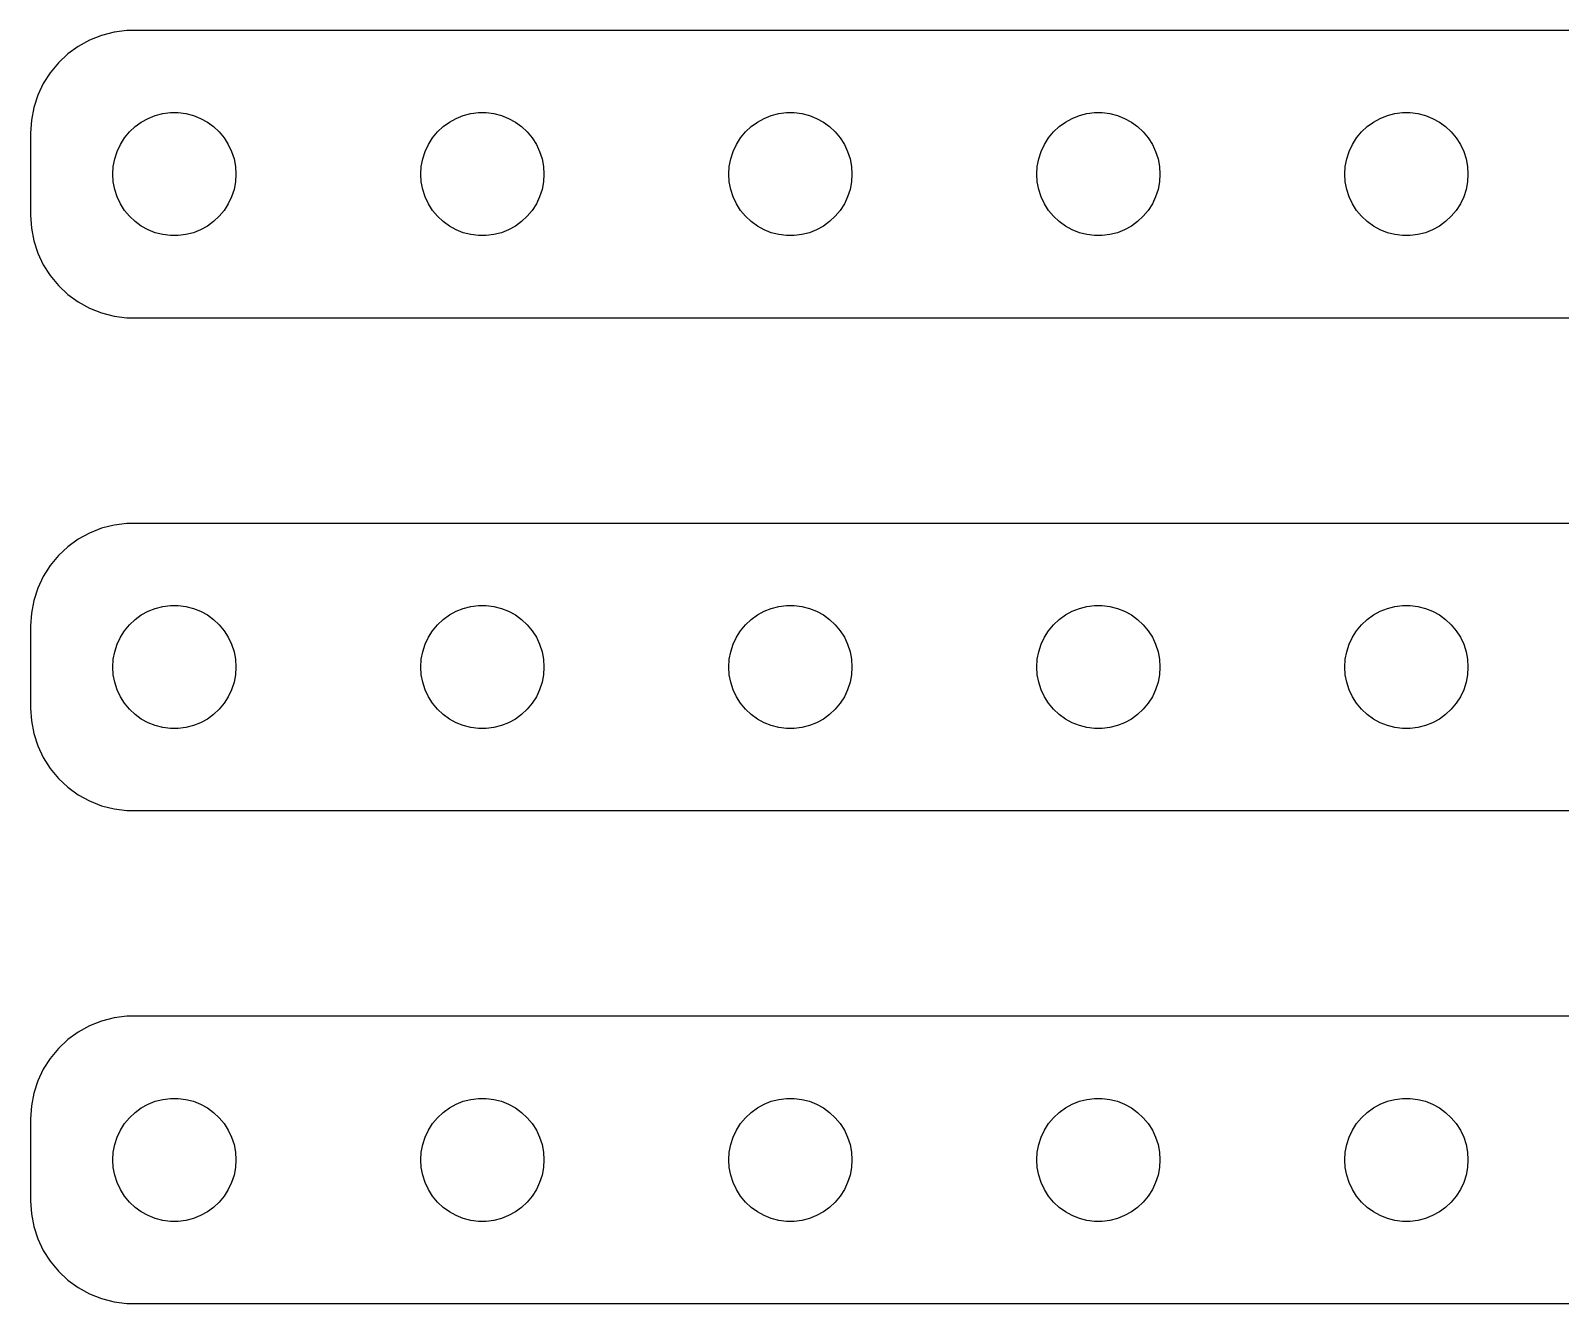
# Model space of a CAD drawing. Header units: metres. Extents: x -74 to 74, y 113 to 223.
# Drawn here: x -74.5 to 0, y 161 to 223 of the extents above; entities that cross this region are included whole.
import ezdxf

# ---------------------------------------------------------------- set-up
doc = ezdxf.new("R2010")
doc.units = ezdxf.units.M

msp = doc.modelspace()

# ---------------------------------------------------------------- linework, layer by layer
for p, q in [((-71.0451, 222.755), (-71.6289, 222.524)), ((-70.4369, 222.911), (-71.0451, 222.755)), ((-69.8139, 222.99), (-70.4369, 222.911)), ((69.8139, 222.99), (-69.8139, 222.99)), ((-72.1791, 222.222), (-72.6871, 221.853)), ((-71.6289, 222.524), (-72.1791, 222.222)), ((-73.1448, 221.423), (-73.5451, 220.939)), ((-72.6871, 221.853), (-73.1448, 221.423)), ((-73.5451, 220.939), (-73.8815, 220.409)), ((-74.1489, 219.841), (-74.3429, 219.243)), ((-73.8815, 220.409), (-74.1489, 219.841)), ((-74.3429, 219.243), (-74.4606, 218.627)), ((-74.4606, 218.627), (-74.5, 218)), ((-69.6869, 218.054), (-69.4123, 218.312)), ((-69.4123, 218.312), (-69.1075, 218.533)), ((-69.1075, 218.533), (-68.7773, 218.714)), ((-68.7773, 218.714), (-68.427, 218.853)), ((-68.427, 218.853), (-68.0621, 218.947)), ((-68.0621, 218.947), (-67.6884, 218.994)), ((-67.6884, 218.994), (-67.3116, 218.994)), ((-67.3116, 218.994), (-66.9379, 218.947)), ((-66.9379, 218.947), (-66.573, 218.853)), ((-66.573, 218.853), (-66.2227, 218.714)), ((-66.2227, 218.714), (-65.8925, 218.533)), ((-65.8925, 218.533), (-65.5877, 218.312)), ((-65.5877, 218.312), (-65.3131, 218.054)), ((-54.6869, 218.054), (-54.4123, 218.312)), ((-54.4123, 218.312), (-54.1075, 218.533)), ((-54.1075, 218.533), (-53.7773, 218.714)), ((-53.7773, 218.714), (-53.427, 218.853)), ((-53.427, 218.853), (-53.0621, 218.947)), ((-53.0621, 218.947), (-52.6884, 218.994)), ((-52.6884, 218.994), (-52.3116, 218.994)), ((-52.3116, 218.994), (-51.9379, 218.947)), ((-51.9379, 218.947), (-51.5729, 218.853)), ((-51.5729, 218.853), (-51.2227, 218.714)), ((-51.2227, 218.714), (-50.8925, 218.533)), ((-50.8925, 218.533), (-50.5877, 218.312)), ((-50.5877, 218.312), (-50.3131, 218.054)), ((-39.6869, 218.054), (-39.4123, 218.312)), ((-39.4123, 218.312), (-39.1075, 218.533)), ((-39.1075, 218.533), (-38.7773, 218.714)), ((-38.7773, 218.714), (-38.427, 218.853)), ((-38.427, 218.853), (-38.0621, 218.947)), ((-38.0621, 218.947), (-37.6884, 218.994)), ((-37.6884, 218.994), (-37.3116, 218.994)), ((-37.3116, 218.994), (-36.9379, 218.947)), ((-36.9379, 218.947), (-36.5729, 218.853)), ((-36.5729, 218.853), (-36.2227, 218.714)), ((-36.2227, 218.714), (-35.8925, 218.533)), ((-35.8925, 218.533), (-35.5877, 218.312)), ((-35.5877, 218.312), (-35.3131, 218.054)), ((-24.6869, 218.054), (-24.4123, 218.312)), ((-24.4123, 218.312), (-24.1075, 218.533)), ((-24.1075, 218.533), (-23.7773, 218.714)), ((-23.7773, 218.714), (-23.427, 218.853)), ((-23.427, 218.853), (-23.0621, 218.947)), ((-23.0621, 218.947), (-22.6884, 218.994)), ((-22.6884, 218.994), (-22.3116, 218.994)), ((-22.3116, 218.994), (-21.9379, 218.947)), ((-21.9379, 218.947), (-21.5729, 218.853)), ((-21.5729, 218.853), (-21.2227, 218.714)), ((-21.2227, 218.714), (-20.8925, 218.533)), ((-20.8925, 218.533), (-20.5877, 218.312)), ((-20.5877, 218.312), (-20.3131, 218.054)), ((-9.6869, 218.054), (-9.41226, 218.312)), ((-9.41226, 218.312), (-9.10747, 218.533)), ((-9.10747, 218.533), (-8.77733, 218.714)), ((-8.77733, 218.714), (-8.42705, 218.853)), ((-8.42705, 218.853), (-8.06213, 218.947)), ((-8.06213, 218.947), (-7.68837, 218.994)), ((-7.68837, 218.994), (-7.31161, 218.994)), ((-7.31161, 218.994), (-6.93785, 218.947)), ((-6.93785, 218.947), (-6.57294, 218.853)), ((-6.57294, 218.853), (-6.22266, 218.714)), ((-6.22266, 218.714), (-5.89252, 218.533)), ((-5.89252, 218.533), (-5.58772, 218.312)), ((-5.58772, 218.312), (-5.31308, 218.054)), ((-74.5, 218), (-74.5, 214)), ((-70.1289, 217.445), (-69.927, 217.763)), ((-69.927, 217.763), (-69.6869, 218.054)), ((-65.3131, 218.054), (-65.073, 217.763)), ((-65.073, 217.763), (-64.8711, 217.445)), ((-55.1289, 217.445), (-54.927, 217.763)), ((-54.927, 217.763), (-54.6869, 218.054)), ((-50.3131, 218.054), (-50.0729, 217.763)), ((-50.0729, 217.763), (-49.8711, 217.445)), ((-40.1289, 217.445), (-39.927, 217.763)), ((-39.927, 217.763), (-39.6869, 218.054)), ((-35.3131, 218.054), (-35.0729, 217.763)), ((-35.0729, 217.763), (-34.8711, 217.445)), ((-25.1289, 217.445), (-24.927, 217.763)), ((-24.927, 217.763), (-24.6869, 218.054)), ((-20.3131, 218.054), (-20.0729, 217.763)), ((-20.0729, 217.763), (-19.8711, 217.445)), ((-10.1289, 217.445), (-9.92705, 217.763)), ((-9.92705, 217.763), (-9.6869, 218.054)), ((-5.31308, 218.054), (-5.07294, 217.763)), ((-5.07294, 217.763), (-4.87108, 217.445)), ((-70.4057, 216.746), (-70.2893, 217.104)), ((-70.2893, 217.104), (-70.1289, 217.445)), ((-64.8711, 217.445), (-64.7107, 217.104)), ((-64.7107, 217.104), (-64.5943, 216.746)), ((-55.4057, 216.746), (-55.2893, 217.104)), ((-55.2893, 217.104), (-55.1289, 217.445)), ((-49.8711, 217.445), (-49.7107, 217.104)), ((-49.7107, 217.104), (-49.5942, 216.746)), ((-40.4057, 216.746), (-40.2893, 217.104)), ((-40.2893, 217.104), (-40.1289, 217.445)), ((-34.8711, 217.445), (-34.7107, 217.104)), ((-34.7107, 217.104), (-34.5942, 216.746)), ((-25.4057, 216.746), (-25.2893, 217.104)), ((-25.2893, 217.104), (-25.1289, 217.445)), ((-19.8711, 217.445), (-19.7107, 217.104)), ((-19.7107, 217.104), (-19.5942, 216.746)), ((-10.4057, 216.746), (-10.2893, 217.104)), ((-10.2893, 217.104), (-10.1289, 217.445)), ((-4.87108, 217.445), (-4.71066, 217.104)), ((-4.71066, 217.104), (-4.59424, 216.746)), ((-70.5, 216), (-70.4763, 216.376)), ((-70.4763, 216.376), (-70.4057, 216.746)), ((-64.5943, 216.746), (-64.5237, 216.376)), ((-64.5237, 216.376), (-64.5, 216)), ((-55.5, 216), (-55.4763, 216.376)), ((-55.4763, 216.376), (-55.4057, 216.746)), ((-49.5942, 216.746), (-49.5237, 216.376)), ((-49.5237, 216.376), (-49.5, 216)), ((-40.5, 216), (-40.4763, 216.376)), ((-40.4763, 216.376), (-40.4057, 216.746)), ((-34.5942, 216.746), (-34.5237, 216.376)), ((-34.5237, 216.376), (-34.5, 216)), ((-25.5, 216), (-25.4763, 216.376)), ((-25.4763, 216.376), (-25.4057, 216.746)), ((-19.5942, 216.746), (-19.5237, 216.376)), ((-19.5237, 216.376), (-19.5, 216)), ((-10.5, 216), (-10.4763, 216.376)), ((-10.4763, 216.376), (-10.4057, 216.746)), ((-4.59424, 216.746), (-4.52365, 216.376)), ((-4.52365, 216.376), (-4.5, 216)), ((-70.4763, 215.624), (-70.5, 216)), ((-70.4057, 215.254), (-70.4763, 215.624)), ((-64.5237, 215.624), (-64.5943, 215.254)), ((-64.5, 216), (-64.5237, 215.624)), ((-55.4763, 215.624), (-55.5, 216)), ((-55.4057, 215.254), (-55.4763, 215.624)), ((-49.5237, 215.624), (-49.5942, 215.254)), ((-49.5, 216), (-49.5237, 215.624)), ((-40.4763, 215.624), (-40.5, 216)), ((-40.4057, 215.254), (-40.4763, 215.624)), ((-34.5237, 215.624), (-34.5942, 215.254)), ((-34.5, 216), (-34.5237, 215.624)), ((-25.4763, 215.624), (-25.5, 216)), ((-25.4057, 215.254), (-25.4763, 215.624)), ((-19.5237, 215.624), (-19.5942, 215.254)), ((-19.5, 216), (-19.5237, 215.624)), ((-10.4763, 215.624), (-10.5, 216)), ((-10.4057, 215.254), (-10.4763, 215.624)), ((-4.52365, 215.624), (-4.59424, 215.254)), ((-4.5, 216), (-4.52365, 215.624)), ((-70.2893, 214.896), (-70.4057, 215.254)), ((-70.1289, 214.555), (-70.2893, 214.896)), ((-64.7107, 214.896), (-64.8711, 214.555)), ((-64.5943, 215.254), (-64.7107, 214.896)), ((-55.2893, 214.896), (-55.4057, 215.254)), ((-55.1289, 214.555), (-55.2893, 214.896)), ((-49.7107, 214.896), (-49.8711, 214.555)), ((-49.5942, 215.254), (-49.7107, 214.896)), ((-40.2893, 214.896), (-40.4057, 215.254)), ((-40.1289, 214.555), (-40.2893, 214.896)), ((-34.7107, 214.896), (-34.8711, 214.555)), ((-34.5942, 215.254), (-34.7107, 214.896)), ((-25.2893, 214.896), (-25.4057, 215.254)), ((-25.1289, 214.555), (-25.2893, 214.896)), ((-19.7107, 214.896), (-19.8711, 214.555)), ((-19.5942, 215.254), (-19.7107, 214.896)), ((-10.2893, 214.896), (-10.4057, 215.254)), ((-10.1289, 214.555), (-10.2893, 214.896)), ((-4.71066, 214.896), (-4.87108, 214.555)), ((-4.59424, 215.254), (-4.71066, 214.896)), ((-74.5, 214), (-74.4606, 213.373)), ((-69.927, 214.237), (-70.1289, 214.555)), ((-69.6869, 213.946), (-69.927, 214.237)), ((-69.4123, 213.688), (-69.6869, 213.946)), ((-65.3131, 213.946), (-65.5877, 213.688)), ((-65.073, 214.237), (-65.3131, 213.946)), ((-64.8711, 214.555), (-65.073, 214.237)), ((-54.927, 214.237), (-55.1289, 214.555)), ((-54.6869, 213.946), (-54.927, 214.237)), ((-54.4123, 213.688), (-54.6869, 213.946)), ((-50.3131, 213.946), (-50.5877, 213.688)), ((-50.0729, 214.237), (-50.3131, 213.946)), ((-49.8711, 214.555), (-50.0729, 214.237)), ((-39.927, 214.237), (-40.1289, 214.555)), ((-39.6869, 213.946), (-39.927, 214.237)), ((-39.4123, 213.688), (-39.6869, 213.946)), ((-35.3131, 213.946), (-35.5877, 213.688)), ((-35.0729, 214.237), (-35.3131, 213.946)), ((-34.8711, 214.555), (-35.0729, 214.237)), ((-24.927, 214.237), (-25.1289, 214.555)), ((-24.6869, 213.946), (-24.927, 214.237)), ((-24.4123, 213.688), (-24.6869, 213.946)), ((-20.3131, 213.946), (-20.5877, 213.688)), ((-20.0729, 214.237), (-20.3131, 213.946)), ((-19.8711, 214.555), (-20.0729, 214.237)), ((-9.92705, 214.237), (-10.1289, 214.555)), ((-9.6869, 213.946), (-9.92705, 214.237)), ((-9.41226, 213.688), (-9.6869, 213.946)), ((-5.31308, 213.946), (-5.58772, 213.688)), ((-5.07294, 214.237), (-5.31308, 213.946)), ((-4.87108, 214.555), (-5.07294, 214.237)), ((-74.4606, 213.373), (-74.3429, 212.757)), ((-69.1075, 213.467), (-69.4123, 213.688)), ((-68.7773, 213.286), (-69.1075, 213.467)), ((-68.427, 213.147), (-68.7773, 213.286)), ((-68.0621, 213.053), (-68.427, 213.147)), ((-66.573, 213.147), (-66.9379, 213.053)), ((-66.2227, 213.286), (-66.573, 213.147)), ((-65.8925, 213.467), (-66.2227, 213.286)), ((-65.5877, 213.688), (-65.8925, 213.467)), ((-54.1075, 213.467), (-54.4123, 213.688)), ((-53.7773, 213.286), (-54.1075, 213.467)), ((-53.427, 213.147), (-53.7773, 213.286)), ((-53.0621, 213.053), (-53.427, 213.147)), ((-51.5729, 213.147), (-51.9379, 213.053)), ((-51.2227, 213.286), (-51.5729, 213.147)), ((-50.8925, 213.467), (-51.2227, 213.286)), ((-50.5877, 213.688), (-50.8925, 213.467)), ((-39.1075, 213.467), (-39.4123, 213.688)), ((-38.7773, 213.286), (-39.1075, 213.467)), ((-38.427, 213.147), (-38.7773, 213.286)), ((-38.0621, 213.053), (-38.427, 213.147)), ((-36.5729, 213.147), (-36.9379, 213.053)), ((-36.2227, 213.286), (-36.5729, 213.147)), ((-35.8925, 213.467), (-36.2227, 213.286)), ((-35.5877, 213.688), (-35.8925, 213.467)), ((-24.1075, 213.467), (-24.4123, 213.688)), ((-23.7773, 213.286), (-24.1075, 213.467)), ((-23.427, 213.147), (-23.7773, 213.286)), ((-23.0621, 213.053), (-23.427, 213.147)), ((-21.5729, 213.147), (-21.9379, 213.053)), ((-21.2227, 213.286), (-21.5729, 213.147)), ((-20.8925, 213.467), (-21.2227, 213.286)), ((-20.5877, 213.688), (-20.8925, 213.467)), ((-9.10747, 213.467), (-9.41226, 213.688)), ((-8.77733, 213.286), (-9.10747, 213.467)), ((-8.42705, 213.147), (-8.77733, 213.286)), ((-8.06213, 213.053), (-8.42705, 213.147)), ((-6.57294, 213.147), (-6.93785, 213.053)), ((-6.22266, 213.286), (-6.57294, 213.147)), ((-5.89252, 213.467), (-6.22266, 213.286)), ((-5.58772, 213.688), (-5.89252, 213.467)), ((-74.3429, 212.757), (-74.1489, 212.159)), ((-67.6884, 213.006), (-68.0621, 213.053)), ((-67.3116, 213.006), (-67.6884, 213.006)), ((-66.9379, 213.053), (-67.3116, 213.006)), ((-52.6884, 213.006), (-53.0621, 213.053)), ((-52.3116, 213.006), (-52.6884, 213.006)), ((-51.9379, 213.053), (-52.3116, 213.006)), ((-37.6884, 213.006), (-38.0621, 213.053)), ((-37.3116, 213.006), (-37.6884, 213.006)), ((-36.9379, 213.053), (-37.3116, 213.006)), ((-22.6884, 213.006), (-23.0621, 213.053)), ((-22.3116, 213.006), (-22.6884, 213.006)), ((-21.9379, 213.053), (-22.3116, 213.006)), ((-7.68837, 213.006), (-8.06213, 213.053)), ((-7.31161, 213.006), (-7.68837, 213.006)), ((-6.93785, 213.053), (-7.31161, 213.006)), ((-74.1489, 212.159), (-73.8815, 211.591)), ((-73.8815, 211.591), (-73.5451, 211.061)), ((-73.5451, 211.061), (-73.1448, 210.577)), ((-73.1448, 210.577), (-72.6871, 210.147)), ((-72.6871, 210.147), (-72.1791, 209.778)), ((-72.1791, 209.778), (-71.6289, 209.476)), ((-71.6289, 209.476), (-71.0451, 209.245)), ((-71.0451, 209.245), (-70.4369, 209.089)), ((-70.4369, 209.089), (-69.8139, 209.01)), ((-69.8139, 209.01), (69.8139, 209.01)), ((-69.8139, 198.99), (-70.4369, 198.911)), ((69.8139, 198.99), (-69.8139, 198.99)), ((-72.1791, 198.222), (-72.6871, 197.853)), ((-71.6289, 198.524), (-72.1791, 198.222)), ((-71.0451, 198.755), (-71.6289, 198.524)), ((-70.4369, 198.911), (-71.0451, 198.755)), ((-72.6871, 197.853), (-73.1448, 197.423)), ((-73.5451, 196.939), (-73.8815, 196.409)), ((-73.1448, 197.423), (-73.5451, 196.939)), ((-73.8815, 196.409), (-74.1489, 195.841)), ((-74.3429, 195.243), (-74.4606, 194.627)), ((-74.1489, 195.841), (-74.3429, 195.243)), ((-74.4606, 194.627), (-74.5, 194)), ((-69.4123, 194.312), (-69.1075, 194.533)), ((-69.1075, 194.533), (-68.7773, 194.714)), ((-68.7773, 194.714), (-68.427, 194.853)), ((-68.427, 194.853), (-68.0621, 194.947)), ((-68.0621, 194.947), (-67.6884, 194.994)), ((-67.6884, 194.994), (-67.3116, 194.994)), ((-67.3116, 194.994), (-66.9379, 194.947)), ((-66.9379, 194.947), (-66.573, 194.853)), ((-66.573, 194.853), (-66.2227, 194.714)), ((-66.2227, 194.714), (-65.8925, 194.533)), ((-65.8925, 194.533), (-65.5877, 194.312)), ((-54.4123, 194.312), (-54.1075, 194.533)), ((-54.1075, 194.533), (-53.7773, 194.714)), ((-53.7773, 194.714), (-53.427, 194.853)), ((-53.427, 194.853), (-53.0621, 194.947)), ((-53.0621, 194.947), (-52.6884, 194.994)), ((-52.6884, 194.994), (-52.3116, 194.994)), ((-52.3116, 194.994), (-51.9379, 194.947)), ((-51.9379, 194.947), (-51.5729, 194.853)), ((-51.5729, 194.853), (-51.2227, 194.714)), ((-51.2227, 194.714), (-50.8925, 194.533)), ((-50.8925, 194.533), (-50.5877, 194.312)), ((-39.4123, 194.312), (-39.1075, 194.533)), ((-39.1075, 194.533), (-38.7773, 194.714)), ((-38.7773, 194.714), (-38.427, 194.853)), ((-38.427, 194.853), (-38.0621, 194.947)), ((-38.0621, 194.947), (-37.6884, 194.994)), ((-37.6884, 194.994), (-37.3116, 194.994)), ((-37.3116, 194.994), (-36.9379, 194.947)), ((-36.9379, 194.947), (-36.5729, 194.853)), ((-36.5729, 194.853), (-36.2227, 194.714)), ((-36.2227, 194.714), (-35.8925, 194.533)), ((-35.8925, 194.533), (-35.5877, 194.312)), ((-24.4123, 194.312), (-24.1075, 194.533)), ((-24.1075, 194.533), (-23.7773, 194.714)), ((-23.7773, 194.714), (-23.427, 194.853)), ((-23.427, 194.853), (-23.0621, 194.947)), ((-23.0621, 194.947), (-22.6884, 194.994)), ((-22.6884, 194.994), (-22.3116, 194.994)), ((-22.3116, 194.994), (-21.9379, 194.947)), ((-21.9379, 194.947), (-21.5729, 194.853)), ((-21.5729, 194.853), (-21.2227, 194.714)), ((-21.2227, 194.714), (-20.8925, 194.533)), ((-20.8925, 194.533), (-20.5877, 194.312)), ((-9.41226, 194.312), (-9.10747, 194.533)), ((-9.10747, 194.533), (-8.77733, 194.714)), ((-8.77733, 194.714), (-8.42705, 194.853)), ((-8.42705, 194.853), (-8.06213, 194.947)), ((-8.06213, 194.947), (-7.68837, 194.994)), ((-7.68837, 194.994), (-7.31161, 194.994)), ((-7.31161, 194.994), (-6.93785, 194.947)), ((-6.93785, 194.947), (-6.57294, 194.853)), ((-6.57294, 194.853), (-6.22266, 194.714)), ((-6.22266, 194.714), (-5.89252, 194.533)), ((-5.89252, 194.533), (-5.58772, 194.312)), ((-74.5, 194), (-74.5, 190)), ((-70.1289, 193.445), (-69.927, 193.763)), ((-69.927, 193.763), (-69.6869, 194.054)), ((-69.6869, 194.054), (-69.4123, 194.312)), ((-65.5877, 194.312), (-65.3131, 194.054)), ((-65.3131, 194.054), (-65.073, 193.763)), ((-65.073, 193.763), (-64.8711, 193.445)), ((-55.1289, 193.445), (-54.927, 193.763)), ((-54.927, 193.763), (-54.6869, 194.054)), ((-54.6869, 194.054), (-54.4123, 194.312)), ((-50.5877, 194.312), (-50.3131, 194.054)), ((-50.3131, 194.054), (-50.0729, 193.763)), ((-50.0729, 193.763), (-49.8711, 193.445)), ((-40.1289, 193.445), (-39.927, 193.763)), ((-39.927, 193.763), (-39.6869, 194.054)), ((-39.6869, 194.054), (-39.4123, 194.312)), ((-35.5877, 194.312), (-35.3131, 194.054)), ((-35.3131, 194.054), (-35.0729, 193.763)), ((-35.0729, 193.763), (-34.8711, 193.445)), ((-25.1289, 193.445), (-24.927, 193.763)), ((-24.927, 193.763), (-24.6869, 194.054)), ((-24.6869, 194.054), (-24.4123, 194.312)), ((-20.5877, 194.312), (-20.3131, 194.054)), ((-20.3131, 194.054), (-20.0729, 193.763)), ((-20.0729, 193.763), (-19.8711, 193.445)), ((-10.1289, 193.445), (-9.92705, 193.763)), ((-9.92705, 193.763), (-9.6869, 194.054)), ((-9.6869, 194.054), (-9.41226, 194.312)), ((-5.58772, 194.312), (-5.31308, 194.054)), ((-5.31308, 194.054), (-5.07294, 193.763)), ((-5.07294, 193.763), (-4.87108, 193.445)), ((-70.4057, 192.746), (-70.2893, 193.104)), ((-70.2893, 193.104), (-70.1289, 193.445)), ((-64.8711, 193.445), (-64.7107, 193.104)), ((-64.7107, 193.104), (-64.5943, 192.746)), ((-55.4057, 192.746), (-55.2893, 193.104)), ((-55.2893, 193.104), (-55.1289, 193.445)), ((-49.8711, 193.445), (-49.7107, 193.104)), ((-49.7107, 193.104), (-49.5942, 192.746)), ((-40.4057, 192.746), (-40.2893, 193.104)), ((-40.2893, 193.104), (-40.1289, 193.445)), ((-34.8711, 193.445), (-34.7107, 193.104)), ((-34.7107, 193.104), (-34.5942, 192.746)), ((-25.4057, 192.746), (-25.2893, 193.104)), ((-25.2893, 193.104), (-25.1289, 193.445)), ((-19.8711, 193.445), (-19.7107, 193.104)), ((-19.7107, 193.104), (-19.5942, 192.746)), ((-10.4057, 192.746), (-10.2893, 193.104)), ((-10.2893, 193.104), (-10.1289, 193.445)), ((-4.87108, 193.445), (-4.71066, 193.104)), ((-4.71066, 193.104), (-4.59424, 192.746)), ((-70.5, 192), (-70.4763, 192.376)), ((-70.4763, 192.376), (-70.4057, 192.746)), ((-64.5943, 192.746), (-64.5237, 192.376)), ((-64.5237, 192.376), (-64.5, 192)), ((-55.5, 192), (-55.4763, 192.376)), ((-55.4763, 192.376), (-55.4057, 192.746)), ((-49.5942, 192.746), (-49.5237, 192.376)), ((-49.5237, 192.376), (-49.5, 192)), ((-40.5, 192), (-40.4763, 192.376)), ((-40.4763, 192.376), (-40.4057, 192.746)), ((-34.5942, 192.746), (-34.5237, 192.376)), ((-34.5237, 192.376), (-34.5, 192)), ((-25.5, 192), (-25.4763, 192.376)), ((-25.4763, 192.376), (-25.4057, 192.746)), ((-19.5942, 192.746), (-19.5237, 192.376)), ((-19.5237, 192.376), (-19.5, 192)), ((-10.5, 192), (-10.4763, 192.376)), ((-10.4763, 192.376), (-10.4057, 192.746)), ((-4.59424, 192.746), (-4.52365, 192.376)), ((-4.52365, 192.376), (-4.5, 192)), ((-70.4763, 191.624), (-70.5, 192)), ((-70.4057, 191.254), (-70.4763, 191.624)), ((-64.5237, 191.624), (-64.5943, 191.254)), ((-64.5, 192), (-64.5237, 191.624)), ((-55.4763, 191.624), (-55.5, 192)), ((-55.4057, 191.254), (-55.4763, 191.624)), ((-49.5237, 191.624), (-49.5942, 191.254)), ((-49.5, 192), (-49.5237, 191.624)), ((-40.4763, 191.624), (-40.5, 192)), ((-40.4057, 191.254), (-40.4763, 191.624)), ((-34.5237, 191.624), (-34.5942, 191.254)), ((-34.5, 192), (-34.5237, 191.624)), ((-25.4763, 191.624), (-25.5, 192)), ((-25.4057, 191.254), (-25.4763, 191.624)), ((-19.5237, 191.624), (-19.5942, 191.254)), ((-19.5, 192), (-19.5237, 191.624)), ((-10.4763, 191.624), (-10.5, 192)), ((-10.4057, 191.254), (-10.4763, 191.624)), ((-4.52365, 191.624), (-4.59424, 191.254)), ((-4.5, 192), (-4.52365, 191.624)), ((-70.2893, 190.896), (-70.4057, 191.254)), ((-70.1289, 190.555), (-70.2893, 190.896)), ((-64.7107, 190.896), (-64.8711, 190.555)), ((-64.5943, 191.254), (-64.7107, 190.896)), ((-55.2893, 190.896), (-55.4057, 191.254)), ((-55.1289, 190.555), (-55.2893, 190.896)), ((-49.7107, 190.896), (-49.8711, 190.555)), ((-49.5942, 191.254), (-49.7107, 190.896)), ((-40.2893, 190.896), (-40.4057, 191.254)), ((-40.1289, 190.555), (-40.2893, 190.896)), ((-34.7107, 190.896), (-34.8711, 190.555)), ((-34.5942, 191.254), (-34.7107, 190.896)), ((-25.2893, 190.896), (-25.4057, 191.254)), ((-25.1289, 190.555), (-25.2893, 190.896)), ((-19.7107, 190.896), (-19.8711, 190.555)), ((-19.5942, 191.254), (-19.7107, 190.896)), ((-10.2893, 190.896), (-10.4057, 191.254)), ((-10.1289, 190.555), (-10.2893, 190.896)), ((-4.71066, 190.896), (-4.87108, 190.555)), ((-4.59424, 191.254), (-4.71066, 190.896)), ((-74.5, 190), (-74.4606, 189.373)), ((-69.927, 190.237), (-70.1289, 190.555)), ((-69.6869, 189.946), (-69.927, 190.237)), ((-65.073, 190.237), (-65.3131, 189.946)), ((-64.8711, 190.555), (-65.073, 190.237)), ((-54.927, 190.237), (-55.1289, 190.555)), ((-54.6869, 189.946), (-54.927, 190.237)), ((-50.0729, 190.237), (-50.3131, 189.946)), ((-49.8711, 190.555), (-50.0729, 190.237)), ((-39.927, 190.237), (-40.1289, 190.555)), ((-39.6869, 189.946), (-39.927, 190.237)), ((-35.0729, 190.237), (-35.3131, 189.946)), ((-34.8711, 190.555), (-35.0729, 190.237)), ((-24.927, 190.237), (-25.1289, 190.555)), ((-24.6869, 189.946), (-24.927, 190.237)), ((-20.0729, 190.237), (-20.3131, 189.946)), ((-19.8711, 190.555), (-20.0729, 190.237)), ((-9.92705, 190.237), (-10.1289, 190.555)), ((-9.6869, 189.946), (-9.92705, 190.237)), ((-5.07294, 190.237), (-5.31308, 189.946)), ((-4.87108, 190.555), (-5.07294, 190.237)), ((-74.4606, 189.373), (-74.3429, 188.757)), ((-69.4123, 189.688), (-69.6869, 189.946)), ((-69.1075, 189.467), (-69.4123, 189.688)), ((-68.7773, 189.286), (-69.1075, 189.467)), ((-68.427, 189.147), (-68.7773, 189.286)), ((-66.2227, 189.286), (-66.573, 189.147)), ((-65.8925, 189.467), (-66.2227, 189.286)), ((-65.5877, 189.688), (-65.8925, 189.467)), ((-65.3131, 189.946), (-65.5877, 189.688)), ((-54.4123, 189.688), (-54.6869, 189.946)), ((-54.1075, 189.467), (-54.4123, 189.688)), ((-53.7773, 189.286), (-54.1075, 189.467)), ((-53.427, 189.147), (-53.7773, 189.286)), ((-51.2227, 189.286), (-51.5729, 189.147)), ((-50.8925, 189.467), (-51.2227, 189.286)), ((-50.5877, 189.688), (-50.8925, 189.467)), ((-50.3131, 189.946), (-50.5877, 189.688)), ((-39.4123, 189.688), (-39.6869, 189.946)), ((-39.1075, 189.467), (-39.4123, 189.688)), ((-38.7773, 189.286), (-39.1075, 189.467)), ((-38.427, 189.147), (-38.7773, 189.286)), ((-36.2227, 189.286), (-36.5729, 189.147)), ((-35.8925, 189.467), (-36.2227, 189.286)), ((-35.5877, 189.688), (-35.8925, 189.467)), ((-35.3131, 189.946), (-35.5877, 189.688)), ((-24.4123, 189.688), (-24.6869, 189.946)), ((-24.1075, 189.467), (-24.4123, 189.688)), ((-23.7773, 189.286), (-24.1075, 189.467)), ((-23.427, 189.147), (-23.7773, 189.286)), ((-21.2227, 189.286), (-21.5729, 189.147)), ((-20.8925, 189.467), (-21.2227, 189.286)), ((-20.5877, 189.688), (-20.8925, 189.467)), ((-20.3131, 189.946), (-20.5877, 189.688)), ((-9.41226, 189.688), (-9.6869, 189.946)), ((-9.10747, 189.467), (-9.41226, 189.688)), ((-8.77733, 189.286), (-9.10747, 189.467)), ((-8.42705, 189.147), (-8.77733, 189.286)), ((-6.22266, 189.286), (-6.57294, 189.147)), ((-5.89252, 189.467), (-6.22266, 189.286)), ((-5.58772, 189.688), (-5.89252, 189.467)), ((-5.31308, 189.946), (-5.58772, 189.688)), ((-74.3429, 188.757), (-74.1489, 188.159)), ((-68.0621, 189.053), (-68.427, 189.147)), ((-67.6884, 189.006), (-68.0621, 189.053)), ((-67.3116, 189.006), (-67.6884, 189.006)), ((-66.9379, 189.053), (-67.3116, 189.006)), ((-66.573, 189.147), (-66.9379, 189.053)), ((-53.0621, 189.053), (-53.427, 189.147)), ((-52.6884, 189.006), (-53.0621, 189.053)), ((-52.3116, 189.006), (-52.6884, 189.006)), ((-51.9379, 189.053), (-52.3116, 189.006)), ((-51.5729, 189.147), (-51.9379, 189.053)), ((-38.0621, 189.053), (-38.427, 189.147)), ((-37.6884, 189.006), (-38.0621, 189.053)), ((-37.3116, 189.006), (-37.6884, 189.006)), ((-36.9379, 189.053), (-37.3116, 189.006)), ((-36.5729, 189.147), (-36.9379, 189.053)), ((-23.0621, 189.053), (-23.427, 189.147)), ((-22.6884, 189.006), (-23.0621, 189.053)), ((-22.3116, 189.006), (-22.6884, 189.006)), ((-21.9379, 189.053), (-22.3116, 189.006)), ((-21.5729, 189.147), (-21.9379, 189.053)), ((-8.06213, 189.053), (-8.42705, 189.147)), ((-7.68837, 189.006), (-8.06213, 189.053)), ((-7.31161, 189.006), (-7.68837, 189.006)), ((-6.93785, 189.053), (-7.31161, 189.006)), ((-6.57294, 189.147), (-6.93785, 189.053)), ((-74.1489, 188.159), (-73.8815, 187.591)), ((-73.8815, 187.591), (-73.5451, 187.061)), ((-73.5451, 187.061), (-73.1448, 186.577)), ((-73.1448, 186.577), (-72.6871, 186.147)), ((-72.6871, 186.147), (-72.1791, 185.778)), ((-72.1791, 185.778), (-71.6289, 185.476)), ((-71.6289, 185.476), (-71.0451, 185.245)), ((-71.0451, 185.245), (-70.4369, 185.089)), ((-70.4369, 185.089), (-69.8139, 185.01)), ((-69.8139, 185.01), (69.8139, 185.01)), ((-71.6289, 174.524), (-72.1791, 174.222)), ((-71.0451, 174.755), (-71.6289, 174.524)), ((-70.4369, 174.911), (-71.0451, 174.755)), ((-69.8139, 174.99), (-70.4369, 174.911)), ((69.8139, 174.99), (-69.8139, 174.99)), ((-72.6871, 173.853), (-73.1448, 173.423)), ((-72.1791, 174.222), (-72.6871, 173.853)), ((-73.5451, 172.939), (-73.8815, 172.409)), ((-73.1448, 173.423), (-73.5451, 172.939)), ((-73.8815, 172.409), (-74.1489, 171.841)), ((-74.1489, 171.841), (-74.3429, 171.243)), ((-74.4606, 170.627), (-74.5, 170)), ((-74.3429, 171.243), (-74.4606, 170.627)), ((-69.1075, 170.533), (-68.7773, 170.714)), ((-68.7773, 170.714), (-68.427, 170.853)), ((-68.427, 170.853), (-68.0621, 170.947)), ((-68.0621, 170.947), (-67.6884, 170.994)), ((-67.6884, 170.994), (-67.3116, 170.994)), ((-67.3116, 170.994), (-66.9379, 170.947)), ((-66.9379, 170.947), (-66.573, 170.853)), ((-66.573, 170.853), (-66.2227, 170.714)), ((-66.2227, 170.714), (-65.8925, 170.533)), ((-54.1075, 170.533), (-53.7773, 170.714)), ((-53.7773, 170.714), (-53.427, 170.853)), ((-53.427, 170.853), (-53.0621, 170.947)), ((-53.0621, 170.947), (-52.6884, 170.994)), ((-52.6884, 170.994), (-52.3116, 170.994)), ((-52.3116, 170.994), (-51.9379, 170.947)), ((-51.9379, 170.947), (-51.5729, 170.853)), ((-51.5729, 170.853), (-51.2227, 170.714)), ((-51.2227, 170.714), (-50.8925, 170.533)), ((-39.1075, 170.533), (-38.7773, 170.714)), ((-38.7773, 170.714), (-38.427, 170.853)), ((-38.427, 170.853), (-38.0621, 170.947)), ((-38.0621, 170.947), (-37.6884, 170.994)), ((-37.6884, 170.994), (-37.3116, 170.994)), ((-37.3116, 170.994), (-36.9379, 170.947)), ((-36.9379, 170.947), (-36.5729, 170.853)), ((-36.5729, 170.853), (-36.2227, 170.714)), ((-36.2227, 170.714), (-35.8925, 170.533)), ((-24.1075, 170.533), (-23.7773, 170.714)), ((-23.7773, 170.714), (-23.427, 170.853)), ((-23.427, 170.853), (-23.0621, 170.947)), ((-23.0621, 170.947), (-22.6884, 170.994)), ((-22.6884, 170.994), (-22.3116, 170.994)), ((-22.3116, 170.994), (-21.9379, 170.947)), ((-21.9379, 170.947), (-21.5729, 170.853)), ((-21.5729, 170.853), (-21.2227, 170.714)), ((-21.2227, 170.714), (-20.8925, 170.533)), ((-9.10747, 170.533), (-8.77733, 170.714)), ((-8.77733, 170.714), (-8.42705, 170.853)), ((-8.42705, 170.853), (-8.06213, 170.947)), ((-8.06213, 170.947), (-7.68837, 170.994)), ((-7.68837, 170.994), (-7.31161, 170.994)), ((-7.31161, 170.994), (-6.93785, 170.947)), ((-6.93785, 170.947), (-6.57294, 170.853)), ((-6.57294, 170.853), (-6.22266, 170.714)), ((-6.22266, 170.714), (-5.89252, 170.533)), ((-74.5, 170), (-74.5, 166)), ((-69.927, 169.763), (-69.6869, 170.054)), ((-69.6869, 170.054), (-69.4123, 170.312)), ((-69.4123, 170.312), (-69.1075, 170.533)), ((-65.8925, 170.533), (-65.5877, 170.312)), ((-65.5877, 170.312), (-65.3131, 170.054)), ((-65.3131, 170.054), (-65.073, 169.763)), ((-54.927, 169.763), (-54.6869, 170.054)), ((-54.6869, 170.054), (-54.4123, 170.312)), ((-54.4123, 170.312), (-54.1075, 170.533)), ((-50.8925, 170.533), (-50.5877, 170.312)), ((-50.5877, 170.312), (-50.3131, 170.054)), ((-50.3131, 170.054), (-50.0729, 169.763)), ((-39.927, 169.763), (-39.6869, 170.054)), ((-39.6869, 170.054), (-39.4123, 170.312)), ((-39.4123, 170.312), (-39.1075, 170.533)), ((-35.8925, 170.533), (-35.5877, 170.312)), ((-35.5877, 170.312), (-35.3131, 170.054)), ((-35.3131, 170.054), (-35.0729, 169.763)), ((-24.927, 169.763), (-24.6869, 170.054)), ((-24.6869, 170.054), (-24.4123, 170.312)), ((-24.4123, 170.312), (-24.1075, 170.533)), ((-20.8925, 170.533), (-20.5877, 170.312)), ((-20.5877, 170.312), (-20.3131, 170.054)), ((-20.3131, 170.054), (-20.0729, 169.763)), ((-9.92705, 169.763), (-9.6869, 170.054)), ((-9.6869, 170.054), (-9.41226, 170.312)), ((-9.41226, 170.312), (-9.10747, 170.533)), ((-5.89252, 170.533), (-5.58772, 170.312)), ((-5.58772, 170.312), (-5.31308, 170.054)), ((-5.31308, 170.054), (-5.07294, 169.763)), ((-70.2893, 169.104), (-70.1289, 169.445)), ((-70.1289, 169.445), (-69.927, 169.763)), ((-65.073, 169.763), (-64.8711, 169.445)), ((-64.8711, 169.445), (-64.7107, 169.104)), ((-55.2893, 169.104), (-55.1289, 169.445)), ((-55.1289, 169.445), (-54.927, 169.763)), ((-50.0729, 169.763), (-49.8711, 169.445)), ((-49.8711, 169.445), (-49.7107, 169.104)), ((-40.2893, 169.104), (-40.1289, 169.445)), ((-40.1289, 169.445), (-39.927, 169.763)), ((-35.0729, 169.763), (-34.8711, 169.445)), ((-34.8711, 169.445), (-34.7107, 169.104)), ((-25.2893, 169.104), (-25.1289, 169.445)), ((-25.1289, 169.445), (-24.927, 169.763)), ((-20.0729, 169.763), (-19.8711, 169.445)), ((-19.8711, 169.445), (-19.7107, 169.104)), ((-10.2893, 169.104), (-10.1289, 169.445)), ((-10.1289, 169.445), (-9.92705, 169.763)), ((-5.07294, 169.763), (-4.87108, 169.445)), ((-4.87108, 169.445), (-4.71066, 169.104)), ((-70.5, 168), (-70.4763, 168.376)), ((-70.4763, 168.376), (-70.4057, 168.746)), ((-70.4057, 168.746), (-70.2893, 169.104)), ((-64.7107, 169.104), (-64.5943, 168.746)), ((-64.5943, 168.746), (-64.5237, 168.376)), ((-64.5237, 168.376), (-64.5, 168)), ((-55.5, 168), (-55.4763, 168.376)), ((-55.4763, 168.376), (-55.4057, 168.746)), ((-55.4057, 168.746), (-55.2893, 169.104)), ((-49.7107, 169.104), (-49.5942, 168.746)), ((-49.5942, 168.746), (-49.5237, 168.376)), ((-49.5237, 168.376), (-49.5, 168)), ((-40.5, 168), (-40.4763, 168.376)), ((-40.4763, 168.376), (-40.4057, 168.746)), ((-40.4057, 168.746), (-40.2893, 169.104)), ((-34.7107, 169.104), (-34.5942, 168.746)), ((-34.5942, 168.746), (-34.5237, 168.376)), ((-34.5237, 168.376), (-34.5, 168)), ((-25.5, 168), (-25.4763, 168.376)), ((-25.4763, 168.376), (-25.4057, 168.746)), ((-25.4057, 168.746), (-25.2893, 169.104)), ((-19.7107, 169.104), (-19.5942, 168.746)), ((-19.5942, 168.746), (-19.5237, 168.376)), ((-19.5237, 168.376), (-19.5, 168)), ((-10.5, 168), (-10.4763, 168.376)), ((-10.4763, 168.376), (-10.4057, 168.746)), ((-10.4057, 168.746), (-10.2893, 169.104)), ((-4.71066, 169.104), (-4.59424, 168.746)), ((-4.59424, 168.746), (-4.52365, 168.376)), ((-4.52365, 168.376), (-4.5, 168)), ((-70.4763, 167.624), (-70.5, 168)), ((-64.5, 168), (-64.5237, 167.624)), ((-55.4763, 167.624), (-55.5, 168)), ((-49.5, 168), (-49.5237, 167.624)), ((-40.4763, 167.624), (-40.5, 168)), ((-34.5, 168), (-34.5237, 167.624)), ((-25.4763, 167.624), (-25.5, 168)), ((-19.5, 168), (-19.5237, 167.624)), ((-10.4763, 167.624), (-10.5, 168)), ((-4.5, 168), (-4.52365, 167.624)), ((-70.4057, 167.254), (-70.4763, 167.624)), ((-70.2893, 166.896), (-70.4057, 167.254)), ((-70.1289, 166.555), (-70.2893, 166.896)), ((-64.7107, 166.896), (-64.8711, 166.555)), ((-64.5943, 167.254), (-64.7107, 166.896)), ((-64.5237, 167.624), (-64.5943, 167.254)), ((-55.4057, 167.254), (-55.4763, 167.624)), ((-55.2893, 166.896), (-55.4057, 167.254)), ((-55.1289, 166.555), (-55.2893, 166.896)), ((-49.7107, 166.896), (-49.8711, 166.555)), ((-49.5942, 167.254), (-49.7107, 166.896)), ((-49.5237, 167.624), (-49.5942, 167.254)), ((-40.4057, 167.254), (-40.4763, 167.624)), ((-40.2893, 166.896), (-40.4057, 167.254)), ((-40.1289, 166.555), (-40.2893, 166.896)), ((-34.7107, 166.896), (-34.8711, 166.555)), ((-34.5942, 167.254), (-34.7107, 166.896)), ((-34.5237, 167.624), (-34.5942, 167.254)), ((-25.4057, 167.254), (-25.4763, 167.624)), ((-25.2893, 166.896), (-25.4057, 167.254)), ((-25.1289, 166.555), (-25.2893, 166.896)), ((-19.7107, 166.896), (-19.8711, 166.555)), ((-19.5942, 167.254), (-19.7107, 166.896)), ((-19.5237, 167.624), (-19.5942, 167.254)), ((-10.4057, 167.254), (-10.4763, 167.624)), ((-10.2893, 166.896), (-10.4057, 167.254)), ((-10.1289, 166.555), (-10.2893, 166.896)), ((-4.71066, 166.896), (-4.87108, 166.555)), ((-4.59424, 167.254), (-4.71066, 166.896)), ((-4.52365, 167.624), (-4.59424, 167.254)), ((-69.927, 166.237), (-70.1289, 166.555)), ((-69.6869, 165.946), (-69.927, 166.237)), ((-65.073, 166.237), (-65.3131, 165.946)), ((-64.8711, 166.555), (-65.073, 166.237)), ((-54.927, 166.237), (-55.1289, 166.555)), ((-54.6869, 165.946), (-54.927, 166.237)), ((-50.0729, 166.237), (-50.3131, 165.946)), ((-49.8711, 166.555), (-50.0729, 166.237)), ((-39.927, 166.237), (-40.1289, 166.555)), ((-39.6869, 165.946), (-39.927, 166.237)), ((-35.0729, 166.237), (-35.3131, 165.946)), ((-34.8711, 166.555), (-35.0729, 166.237)), ((-24.927, 166.237), (-25.1289, 166.555)), ((-24.6869, 165.946), (-24.927, 166.237)), ((-20.0729, 166.237), (-20.3131, 165.946)), ((-19.8711, 166.555), (-20.0729, 166.237)), ((-9.92705, 166.237), (-10.1289, 166.555)), ((-9.6869, 165.946), (-9.92705, 166.237)), ((-5.07294, 166.237), (-5.31308, 165.946)), ((-4.87108, 166.555), (-5.07294, 166.237)), ((-74.5, 166), (-74.4606, 165.373)), ((-69.4123, 165.688), (-69.6869, 165.946)), ((-69.1075, 165.467), (-69.4123, 165.688)), ((-68.7773, 165.286), (-69.1075, 165.467)), ((-65.8925, 165.467), (-66.2227, 165.286)), ((-65.5877, 165.688), (-65.8925, 165.467)), ((-65.3131, 165.946), (-65.5877, 165.688)), ((-54.4123, 165.688), (-54.6869, 165.946)), ((-54.1075, 165.467), (-54.4123, 165.688)), ((-53.7773, 165.286), (-54.1075, 165.467)), ((-50.8925, 165.467), (-51.2227, 165.286)), ((-50.5877, 165.688), (-50.8925, 165.467)), ((-50.3131, 165.946), (-50.5877, 165.688)), ((-39.4123, 165.688), (-39.6869, 165.946)), ((-39.1075, 165.467), (-39.4123, 165.688)), ((-38.7773, 165.286), (-39.1075, 165.467)), ((-35.8925, 165.467), (-36.2227, 165.286)), ((-35.5877, 165.688), (-35.8925, 165.467)), ((-35.3131, 165.946), (-35.5877, 165.688)), ((-24.4123, 165.688), (-24.6869, 165.946)), ((-24.1075, 165.467), (-24.4123, 165.688)), ((-23.7773, 165.286), (-24.1075, 165.467)), ((-20.8925, 165.467), (-21.2227, 165.286)), ((-20.5877, 165.688), (-20.8925, 165.467)), ((-20.3131, 165.946), (-20.5877, 165.688)), ((-9.41226, 165.688), (-9.6869, 165.946)), ((-9.10747, 165.467), (-9.41226, 165.688)), ((-8.77733, 165.286), (-9.10747, 165.467)), ((-5.89252, 165.467), (-6.22266, 165.286)), ((-5.58772, 165.688), (-5.89252, 165.467)), ((-5.31308, 165.946), (-5.58772, 165.688)), ((-74.4606, 165.373), (-74.3429, 164.757)), ((-74.3429, 164.757), (-74.1489, 164.159)), ((-68.427, 165.147), (-68.7773, 165.286)), ((-68.0621, 165.053), (-68.427, 165.147)), ((-67.6884, 165.006), (-68.0621, 165.053)), ((-67.3116, 165.006), (-67.6884, 165.006)), ((-66.9379, 165.053), (-67.3116, 165.006)), ((-66.573, 165.147), (-66.9379, 165.053)), ((-66.2227, 165.286), (-66.573, 165.147)), ((-53.427, 165.147), (-53.7773, 165.286)), ((-53.0621, 165.053), (-53.427, 165.147)), ((-52.6884, 165.006), (-53.0621, 165.053)), ((-52.3116, 165.006), (-52.6884, 165.006)), ((-51.9379, 165.053), (-52.3116, 165.006)), ((-51.5729, 165.147), (-51.9379, 165.053)), ((-51.2227, 165.286), (-51.5729, 165.147)), ((-38.427, 165.147), (-38.7773, 165.286)), ((-38.0621, 165.053), (-38.427, 165.147)), ((-37.6884, 165.006), (-38.0621, 165.053)), ((-37.3116, 165.006), (-37.6884, 165.006)), ((-36.9379, 165.053), (-37.3116, 165.006)), ((-36.5729, 165.147), (-36.9379, 165.053)), ((-36.2227, 165.286), (-36.5729, 165.147)), ((-23.427, 165.147), (-23.7773, 165.286)), ((-23.0621, 165.053), (-23.427, 165.147)), ((-22.6884, 165.006), (-23.0621, 165.053)), ((-22.3116, 165.006), (-22.6884, 165.006)), ((-21.9379, 165.053), (-22.3116, 165.006)), ((-21.5729, 165.147), (-21.9379, 165.053)), ((-21.2227, 165.286), (-21.5729, 165.147)), ((-8.42705, 165.147), (-8.77733, 165.286)), ((-8.06213, 165.053), (-8.42705, 165.147)), ((-7.68837, 165.006), (-8.06213, 165.053)), ((-7.31161, 165.006), (-7.68837, 165.006)), ((-6.93785, 165.053), (-7.31161, 165.006)), ((-6.57294, 165.147), (-6.93785, 165.053)), ((-6.22266, 165.286), (-6.57294, 165.147)), ((-74.1489, 164.159), (-73.8815, 163.591)), ((-73.8815, 163.591), (-73.5451, 163.061)), ((-73.5451, 163.061), (-73.1448, 162.577)), ((-73.1448, 162.577), (-72.6871, 162.147)), ((-72.6871, 162.147), (-72.1791, 161.778)), ((-72.1791, 161.778), (-71.6289, 161.476)), ((-71.6289, 161.476), (-71.0451, 161.245)), ((-71.0451, 161.245), (-70.4369, 161.089)), ((-70.4369, 161.089), (-69.8139, 161.01)), ((-69.8139, 161.01), (69.8139, 161.01))]:
    msp.add_line(p, q)

doc.saveas('drawing.dxf')
